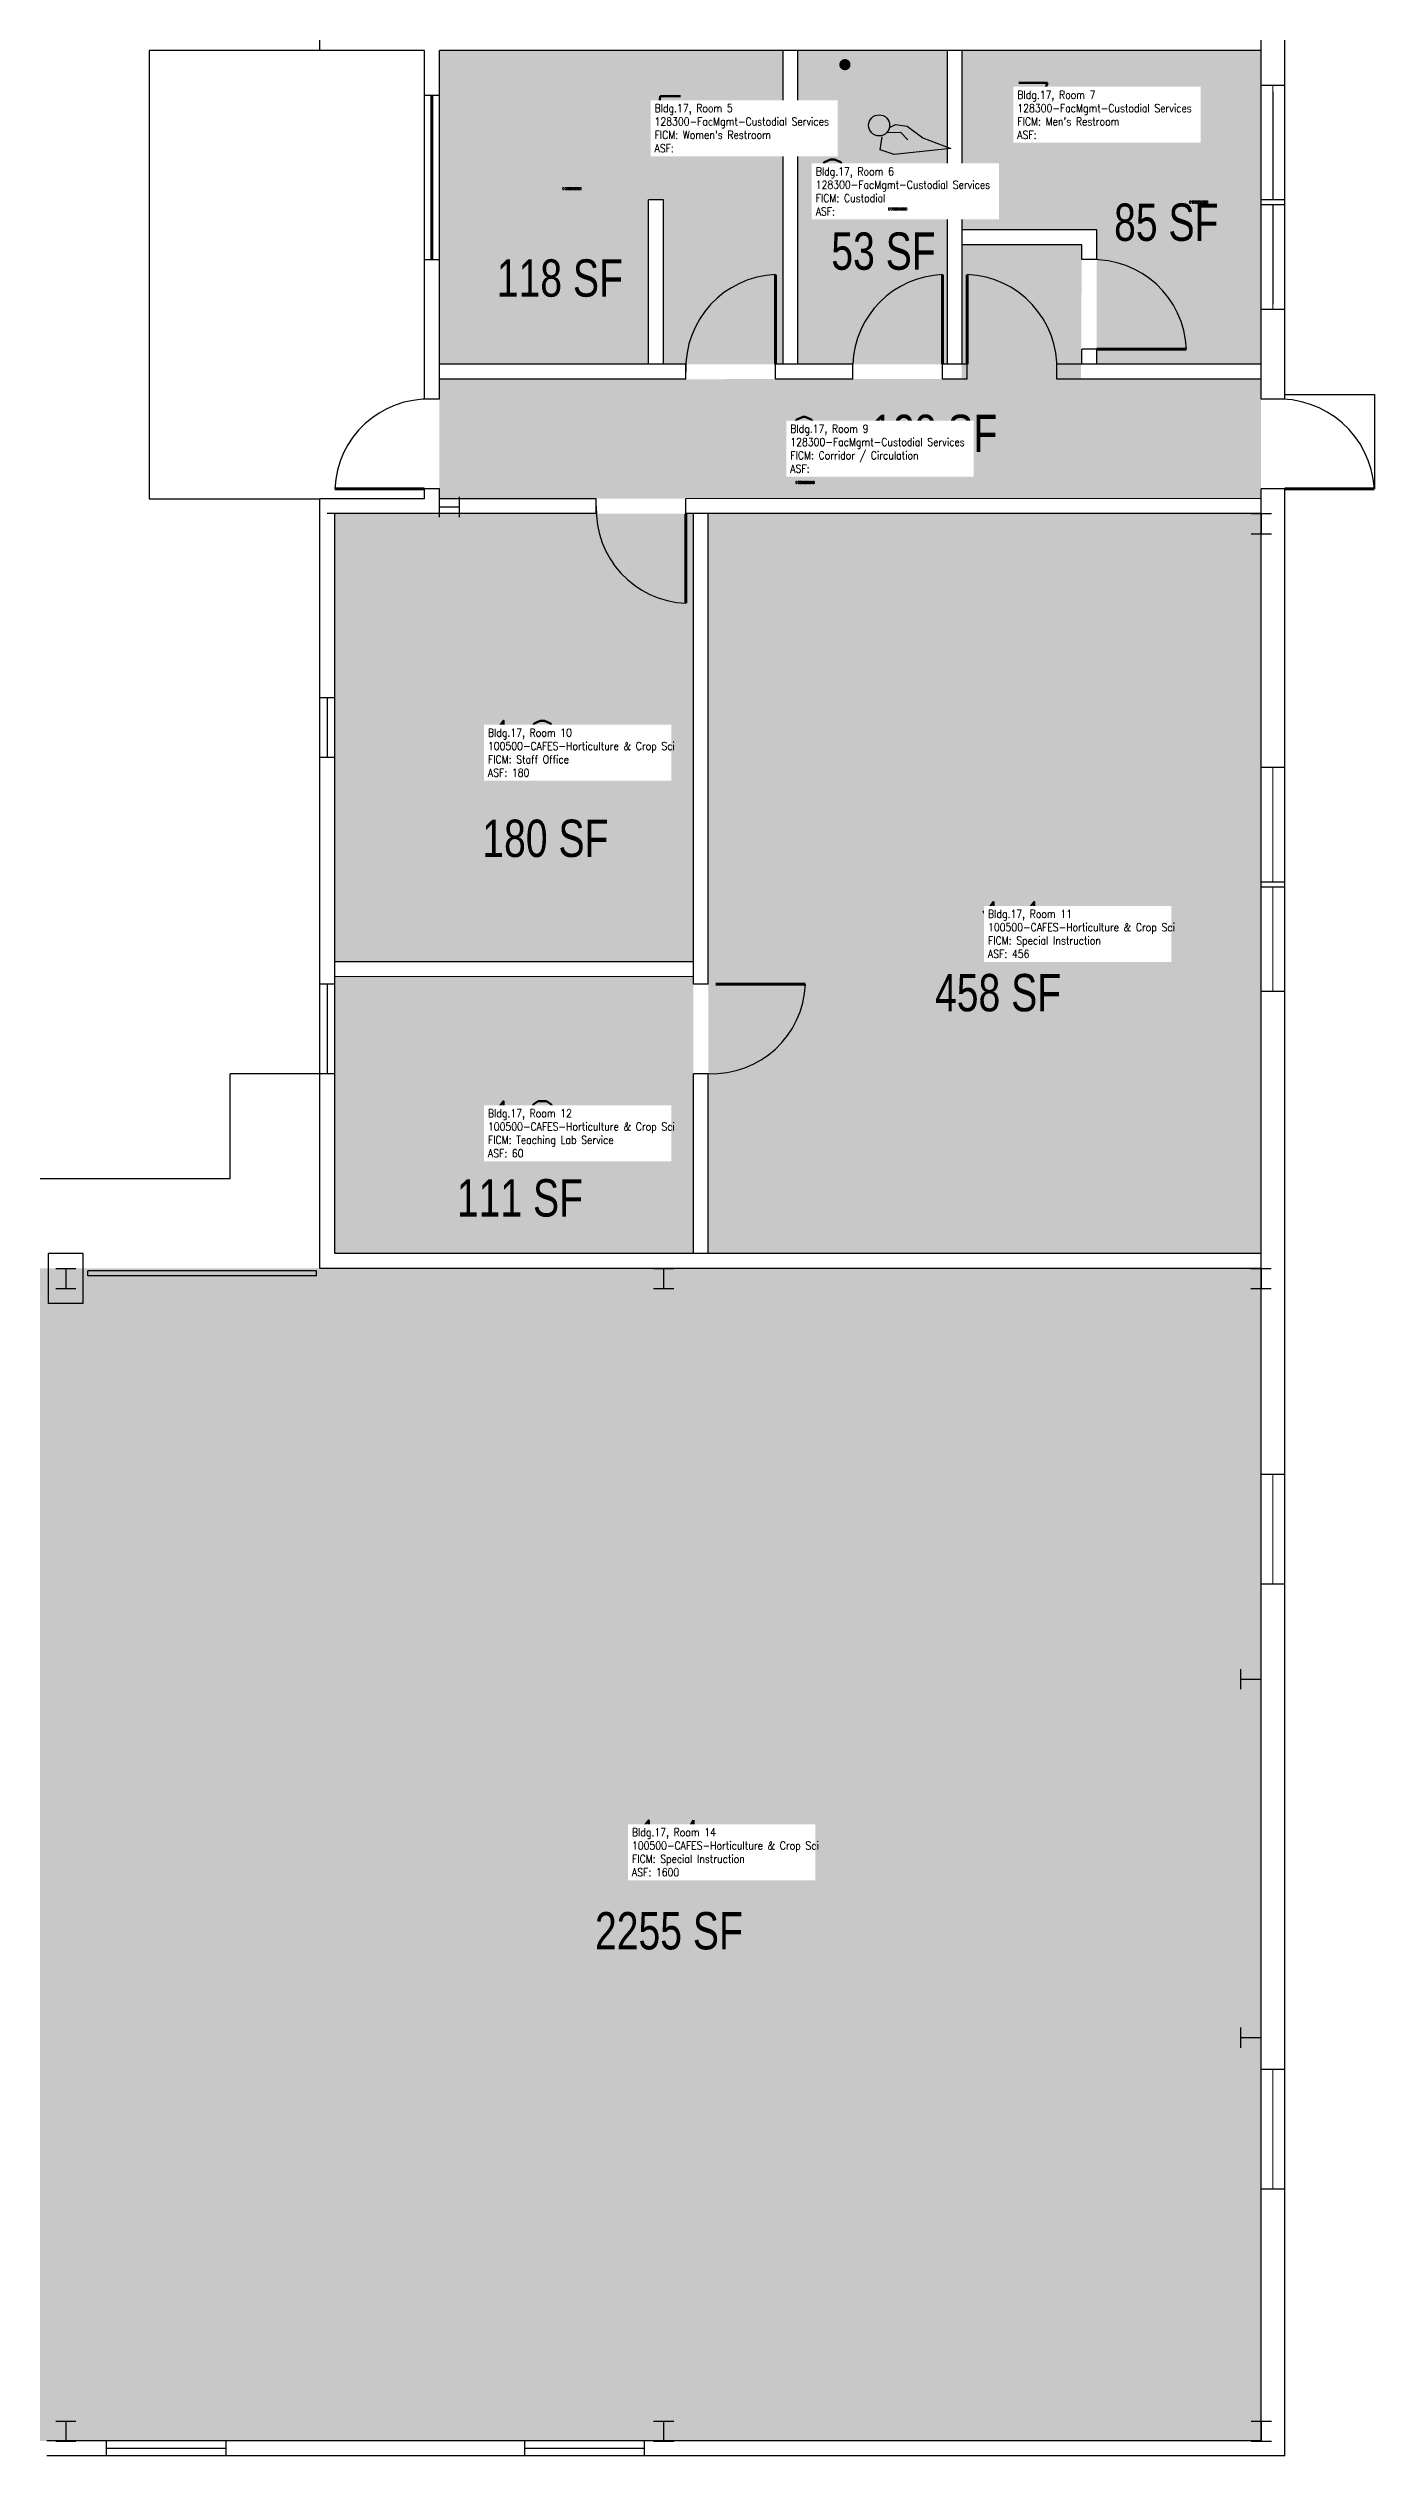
# Model space of a CAD drawing. Header units: inches. Extents: x -59 to 1486, y -6 to 1594.
# Drawn here: x 953 to 1486, y -6 to 961 of the extents above; entities that cross this region are included whole.
import ezdxf
from ezdxf.enums import TextEntityAlignment as Align

# ---------------------------------------------------------------- set-up
doc = ezdxf.new("R2010")
doc.units = ezdxf.units.IN
doc.header["$LTSCALE"] = 50
doc.header["$MEASUREMENT"] = 0
doc.layers.get('0').update_dxf_attribs({"linetype": 'CONTINUOUS'})
for name, color, linetype in [('A-COLS', 5, 'CONTINUOUS'), ('A-DOOR', 2, 'CONTINUOUS'), ('A-FLOR', 3, 'CONTINUOUS'), ('A-GLAZ', 1, 'CONTINUOUS'), ('A-GLAZ-SILL', 2, 'CONTINUOUS'), ('A-IDEN-ICON', 4, 'CONTINUOUS'), ('A-IDEN-RNUM', 7, 'CONTINUOUS'), ('A-IDEN-SNUM', 4, 'CONTINUOUS'), ('A-IDEN-VNUM', 4, 'CONTINUOUS'), ('A-SITE', 3, 'CONTINUOUS'), ('A-WALL', 5, 'CONTINUOUS'), ('AREA-TEXT', 3, 'CONTINUOUS'), ('Rooms-Category-Color', 7, 'CONTINUOUS'), ('Rooms-College-Color', 7, 'CONTINUOUS'), ('Rooms-Department-Color', 7, 'CONTINUOUS'), ('Rooms-Division-Color', 7, 'CONTINUOUS'), ('Rooms-Information', 7, 'CONTINUOUS')]:
    doc.layers.add(name, color=color, linetype=linetype)
doc.styles.add('AREA', font='arial.ttf', dxfattribs={"width": 0.75, "height": 24})
doc.styles.add('ROOMSNUMBER', font='txt.shx', dxfattribs={"height": 0.03})
doc.styles.add('ROOMVNUMBER', font='simplex.shx', dxfattribs={"width": 0.85})

# ---------------------------------------------------------------- blocks, each defined once
blk = doc.blocks.new('COL1')
for p, q in [((-0.5, 0.5), (0.5, 0.5)), ((0, 0.5), (0, -0.5)), ((-0.5, -0.5), (0.5, -0.5))]:
    blk.add_line(p, q)
blk = doc.blocks.new('CPMEN')
at = {"color": 0, "linetype": 'ByBlock', "const_width": 0.015}
for points in [[(0.055, 0.01), (0.055, 0.05), (0.015, 0.05)], [(0.0151, 0.0101), (0.055, 0.05)]]:
    blk.add_lwpolyline(points, dxfattribs=at)
blk.add_lwpolyline([(-0.0575, -0.02, 1), (0.0275, -0.02, 1)], format="xyb", close=True, dxfattribs=at)
blk = doc.blocks.new('CPWOMEN')
at = {"color": 0, "linetype": 'ByBlock', "const_width": 0.015}
blk.add_lwpolyline([(-0.0375, 0, 1), (0.0475, 0, 1)], format="xyb", close=True, dxfattribs=at)
for points in [[(-0.025, -0.07), (0.035, -0.07)], [(0.005, -0.04), (0.005, -0.1)]]:
    blk.add_lwpolyline(points, dxfattribs=at)
blk = doc.blocks.new('CPCUST')
at = {"color": 0, "linetype": 'ByBlock'}
for p, q in [((0.0297, -0.0341), (0.0376, -0.0302)), ((0.0376, -0.0302), (0.0533, -0.0324)), ((0.0171, -0.0639), (0.02, -0.0466)), ((0.0358, -0.0705), (0.0171, -0.0639)), ((0.0262, -0.0408), (0.0446, -0.0406)), ((0.1117, -0.0625), (0.0358, -0.0705)), ((0.0446, -0.0406), (0.0543, -0.0505)), ((0.0533, -0.0324), (0.0745, -0.0479)), ((0.0745, -0.0479), (0.1117, -0.0625))]:
    blk.add_line(p, q, dxfattribs=at)
at = {"color": 0, "linetype": 'ByBlock', "const_width": 0.0075}
blk.add_lwpolyline([(-0.0332, 0.0481, 1), (-0.0268, 0.0519, 1)], format="xyb", close=True, dxfattribs=at)
at = {"color": 0, "linetype": 'ByBlock', "const_width": 0.015}
blk.add_lwpolyline([(-0.03, 0.05), (0.01, -0.0193)], dxfattribs=at)
at = {"color": 0, "linetype": 'ByBlock'}
blk.add_circle((0.0158, -0.0313), 0.0141, dxfattribs=at)

msp = doc.modelspace()

# ---------------------------------------------------------------- hatches: boundary and pattern name
at = {"layer": 'Rooms-Category-Color', "true_color": 0xadadad}
for points in [[(1248, 960.36), (1110, 960.34), (1110, 834.34), (1194, 834.35), (1194, 900.35), (1200, 900.35), (1200, 834.35), (1248, 834.36)], [(1312, 834.36), (1314, 834.36), (1314, 960.36), (1254, 960.36), (1254, 834.36), (1276, 834.36)], [(1440, 946.34), (1440, 960.38), (1320, 960.37), (1320, 888.37), (1374, 888.37), (1374, 834.37), (1440, 834.38), (1440, 856.34), (1440, 898.34), (1440, 900.35)], [(1440, 828.38), (1367.66, 828.37), (1368, 882.37), (1320, 882.37), (1319.7, 828.37), (1110, 828.34), (1110, 780.34), (1440, 780.38)]]:
    msp.add_hatch(color=253, dxfattribs=at).paths.add_polyline_path(points)
at = {"layer": 'Rooms-Category-Color', "true_color": 0xfa9ba3}
msp.add_hatch(color=241, dxfattribs=at).paths.add_polyline_path([(1212, 774.35), (1068, 774.33), (1068, 594.33), (1212, 594.35)])
at = {"layer": 'Rooms-Category-Color', "true_color": 0xe3f498}
for points in [[(1440, 672.35), (1440, 774.38), (1218, 774.35), (1218, 477.14), (1440, 477.14), (1440, 582.35), (1440, 624.35), (1440, 626.35)], [(1212, 588.35), (1068, 588.33), (1068, 477.14), (1212, 477.14)], [(723, 0.14), (723, 109.14), (759, 109.14), (759, 471.14), (1062, 471.14), (1440, 471.14), (1440, 0.14)]]:
    msp.add_hatch(color=61, dxfattribs=at).paths.add_polyline_path(points)
at = {"layer": 'Rooms-College-Color', "true_color": 0xadadad}
for points in [[(1248, 960.36), (1110, 960.34), (1110, 834.34), (1194, 834.35), (1194, 900.35), (1200, 900.35), (1200, 834.35), (1248, 834.36)], [(1312, 834.36), (1314, 834.36), (1314, 960.36), (1254, 960.36), (1254, 834.36), (1276, 834.36)], [(1440, 946.34), (1440, 960.38), (1320, 960.37), (1320, 888.37), (1374, 888.37), (1374, 834.37), (1440, 834.38), (1440, 856.34), (1440, 898.34), (1440, 900.35)], [(1440, 828.38), (1367.66, 828.37), (1368, 882.37), (1320, 882.37), (1319.7, 828.37), (1110, 828.34), (1110, 780.34), (1440, 780.38)]]:
    msp.add_hatch(color=253, dxfattribs=at).paths.add_polyline_path(points)
at = {"layer": 'Rooms-College-Color', "true_color": 0xe3c5e1}
for points in [[(1212, 774.35), (1068, 774.33), (1068, 594.33), (1212, 594.35)], [(1440, 672.35), (1440, 774.38), (1218, 774.35), (1218, 477.14), (1440, 477.14), (1440, 582.35), (1440, 624.35), (1440, 626.35)], [(1212, 588.35), (1068, 588.33), (1068, 477.14), (1212, 477.14)], [(723, 0.14), (723, 109.14), (759, 109.14), (759, 471.14), (1062, 471.14), (1440, 471.14), (1440, 0.14)]]:
    msp.add_hatch(color=254, dxfattribs=at).paths.add_polyline_path(points)
at = {"layer": 'Rooms-Department-Color', "true_color": 0xacacac}
for points in [[(1248, 960.36), (1110, 960.34), (1110, 834.34), (1194, 834.35), (1194, 900.35), (1200, 900.35), (1200, 834.35), (1248, 834.36)], [(1312, 834.36), (1314, 834.36), (1314, 960.36), (1254, 960.36), (1254, 834.36), (1276, 834.36)], [(1440, 946.34), (1440, 960.38), (1320, 960.37), (1320, 888.37), (1374, 888.37), (1374, 834.37), (1440, 834.38), (1440, 856.34), (1440, 898.34), (1440, 900.35)], [(1440, 828.38), (1367.66, 828.37), (1368, 882.37), (1320, 882.37), (1319.7, 828.37), (1110, 828.34), (1110, 780.34), (1440, 780.38)]]:
    msp.add_hatch(color=253, dxfattribs=at).paths.add_polyline_path(points)
at = {"layer": 'Rooms-Department-Color', "true_color": 0xe3c5e1}
for points in [[(1212, 774.35), (1068, 774.33), (1068, 594.33), (1212, 594.35)], [(1440, 672.35), (1440, 774.38), (1218, 774.35), (1218, 477.14), (1440, 477.14), (1440, 582.35), (1440, 624.35), (1440, 626.35)], [(1212, 588.35), (1068, 588.33), (1068, 477.14), (1212, 477.14)], [(723, 0.14), (723, 109.14), (759, 109.14), (759, 471.14), (1062, 471.14), (1440, 471.14), (1440, 0.14)]]:
    msp.add_hatch(color=254, dxfattribs=at).paths.add_polyline_path(points)
at = {"layer": 'Rooms-Division-Color', "true_color": 0xadadad}
for points in [[(1248, 960.36), (1110, 960.34), (1110, 834.34), (1194, 834.35), (1194, 900.35), (1200, 900.35), (1200, 834.35), (1248, 834.36)], [(1312, 834.36), (1314, 834.36), (1314, 960.36), (1254, 960.36), (1254, 834.36), (1276, 834.36)], [(1440, 946.34), (1440, 960.38), (1320, 960.37), (1320, 888.37), (1374, 888.37), (1374, 834.37), (1440, 834.38), (1440, 856.34), (1440, 898.34), (1440, 900.35)], [(1440, 828.38), (1367.66, 828.37), (1368, 882.37), (1320, 882.37), (1319.7, 828.37), (1110, 828.34), (1110, 780.34), (1440, 780.38)]]:
    msp.add_hatch(color=253, dxfattribs=at).paths.add_polyline_path(points)
at = {"layer": 'Rooms-Division-Color', "true_color": 0xe3c5e1}
for points in [[(1212, 774.35), (1068, 774.33), (1068, 594.33), (1212, 594.35)], [(1440, 672.35), (1440, 774.38), (1218, 774.35), (1218, 477.14), (1440, 477.14), (1440, 582.35), (1440, 624.35), (1440, 626.35)], [(1212, 588.35), (1068, 588.33), (1068, 477.14), (1212, 477.14)], [(723, 0.14), (723, 109.14), (759, 109.14), (759, 471.14), (1062, 471.14), (1440, 471.14), (1440, 0.14)]]:
    msp.add_hatch(color=254, dxfattribs=at).paths.add_polyline_path(points)

# ---------------------------------------------------------------- linework, layer by layer
at = {"layer": 'A-DOOR'}
for p, q in [((968.83, 468.12), (968.83, 470.13)), ((1060.62, 470.13), (968.83, 470.13)), ((1060.62, 468.12), (968.83, 468.12)), ((1060.62, 468.12), (1060.62, 470.13))]:
    msp.add_line(p, q, dxfattribs=at)
at = {"layer": 'A-DOOR', "const_width": 1.2}
for points in [[(1245, 834.35), (1245, 870.35)], [(1312, 834.36), (1312, 870.36)], [(1322, 834.37), (1322, 870.37)], [(1374, 840.37), (1410, 840.37)], [(1104, 784.3), (1068, 784.3)], [(1449.48, 784.34), (1485.48, 784.34)], [(1209, 774.35), (1209, 738.35)], [(1221, 585.35), (1257, 585.35)]]:
    msp.add_lwpolyline(points, dxfattribs=at)
at = {"layer": 'A-DOOR'}
for centre, radius, start, end in [((1372.49, 838.87), 37.54, 2.29832, 92.28223), ((1246.51, 832.84), 37.54, 92.29832, 182.28223), ((1313.5, 832.85), 37.54, 92.29832, 177.70168), ((1320.5, 832.87), 37.54, 357.71777, 87.70168), ((1105.51, 782.79), 37.54, 87.71777, 177.70168), ((1447.12, 781.97), 38.44, 3.54292, 93.54252), ((1210.51, 775.85), 37.54, 177.71777, 267.70168), ((1219.49, 586.86), 37.54, 267.71777, 357.70168)]:
    msp.add_arc(centre, radius, start, end, dxfattribs=at)
at = {"layer": 'A-FLOR'}
for p, q in [((1062, 549.33), (1026, 549.32)), ((1026, 507.14), (1026, 549.32)), ((1026, 507.14), (805, 507.14))]:
    msp.add_line(p, q, dxfattribs=at)
at = {"layer": 'A-GLAZ'}
for points, const_width in [([(1107, 942.34), (1107, 876.34)], 1.2), ([(1444.74, 946.34), (1444.79, 900.35)], 0.48), ([(1444.79, 898.34), (1444.74, 856.34)], 0.48), ([(1065, 700.33), (1065, 676.33)], 0.48), ([(1444.74, 672.35), (1444.74, 626.35)], 0.48), ([(1444.74, 624.35), (1444.74, 582.35)], 0.48), ([(1065, 585.33), (1065, 549.33)], 0.48), ([(1444.74, 344.3), (1444.74, 388.34)], 0.48), ([(1444.74, 149.3), (1444.74, 101.3)], 0.48), ([(1024.32, -2.86), (976.32, -2.86)], 0.48), ([(1192.32, -2.86), (1144.32, -2.86)], 0.48)]:
    msp.add_lwpolyline(points, dxfattribs=dict(at, const_width=const_width))
at = {"layer": 'A-GLAZ-SILL'}
for p, q in [((1104, 876.34), (1104, 942.34)), ((1110, 876.34), (1110, 942.34)), ((1440, 900.35), (1440, 946.34)), ((1449.48, 900.35), (1449.48, 946.34)), ((1440, 856.34), (1440, 898.34)), ((1449.48, 856.34), (1449.48, 898.34)), ((1062, 676.33), (1062, 700.33)), ((1068, 676.33), (1068, 700.33)), ((1440, 626.35), (1440, 672.35)), ((1449.48, 626.35), (1449.48, 672.35)), ((1440, 582.35), (1440, 624.35)), ((1449.48, 582.35), (1449.48, 624.35)), ((1062, 549.33), (1062, 585.33)), ((1068, 549.33), (1068, 585.33)), ((1440, 344.3), (1440, 388.34)), ((1449.48, 344.3), (1449.48, 388.34)), ((1440, 101.3), (1440, 149.3)), ((1449.48, 101.3), (1449.48, 149.3)), ((1024.32, 0.14), (976.32, 0.14)), ((1192.32, 0.14), (1144.32, 0.14)), ((1024.32, -5.86), (976.32, -5.86)), ((1192.32, -5.86), (1144.32, -5.86))]:
    msp.add_line(p, q, dxfattribs=at)
at = {"layer": 'A-SITE'}
for p, q in [((1062, 960.33), (993.48, 960.33)), ((993.48, 960.33), (993.51, 780.32)), ((1449.48, 822.14), (1485.48, 822.14)), ((1485.48, 822.14), (1485.49, 784.35)), ((1485.49, 784.35), (1449.48, 784.34)), ((993.51, 780.32), (1062, 780.33))]:
    msp.add_line(p, q, dxfattribs=at)
at = {"layer": 'A-WALL'}
for p, q in [((1440, 946.34), (1440, 1266.38)), ((1449.48, 946.34), (1449.48, 1266.38)), ((1062, 960.33), (1062, 976.34)), ((1104, 960.34), (1062, 960.33)), ((1104, 942.34), (1104, 960.34)), ((1440.03, 960.38), (1110, 960.34)), ((1110, 942.34), (1110, 960.34)), ((1248, 834.35), (1248, 960.36)), ((1254, 834.35), (1254, 960.36)), ((1314, 834.35), (1314, 960.36)), ((1320, 834.35), (1320, 960.37)), ((1110, 942.34), (1104, 942.34)), ((1449.48, 946.34), (1440, 946.34)), ((1194, 834.35), (1194, 900.35)), ((1200, 900.35), (1194, 900.35)), ((1200, 834.35), (1200, 900.35)), ((1449.58, 900.35), (1440, 900.35)), ((1440, 898.34), (1440, 900.35)), ((1449.58, 898.34), (1449.58, 900.35)), ((1449.58, 898.34), (1440, 898.34)), ((1374, 888.37), (1320, 888.37)), ((1368, 882.37), (1320, 882.37)), ((1368, 876.37), (1368, 882.37)), ((1374, 876.37), (1374, 888.37)), ((1104, 820.3), (1104, 876.34)), ((1110, 876.34), (1104, 876.34)), ((1110, 820.3), (1110, 876.34)), ((1374, 876.37), (1368, 876.37)), ((1449.48, 856.34), (1440, 856.34)), ((1440, 820.34), (1440, 856.34)), ((1449.48, 820.34), (1449.48, 856.34)), ((1209, 834.35), (1110.02, 834.34)), ((1209, 828.35), (1209, 834.35)), ((1245, 828.36), (1245, 834.36)), ((1276, 834.36), (1245, 834.36)), ((1276, 828.36), (1276, 834.36)), ((1322, 834.37), (1312, 834.36)), ((1312, 828.36), (1312, 834.36)), ((1322, 828.37), (1322, 834.37)), ((1440.05, 834.38), (1358, 834.37)), ((1358, 828.37), (1358, 834.37)), ((1368, 834.35), (1368, 840.37)), ((1374, 840.37), (1368, 840.37)), ((1374, 834.35), (1374, 840.37)), ((1209, 828.35), (1110.02, 828.34)), ((1276, 828.36), (1245, 828.36)), ((1322, 828.37), (1312, 828.36)), ((1440.05, 828.38), (1358, 828.37)), ((1110, 820.3), (1104, 820.3)), ((1449.48, 820.34), (1440, 820.34)), ((1104, 780.34), (1104, 784.3)), ((1110, 784.3), (1104, 784.3)), ((1110, 780.34), (1110, 784.3)), ((1449.48, 784.34), (1440, 784.34)), ((1440, 672.35), (1440, 784.34)), ((1449.48, 672.35), (1449.48, 784.34)), ((1104, 780.34), (1062, 780.33)), ((1062, 700.33), (1062, 780.33)), ((1173, 774.35), (1064.99, 774.33)), ((1068, 700.33), (1068, 774.33)), ((1173, 780.35), (1110, 780.34)), ((1173, 774.35), (1173, 780.35)), ((1440.06, 780.38), (1209, 780.35)), ((1209, 774.35), (1209, 780.35)), ((1440.06, 774.38), (1209, 774.35)), ((1212, 585.35), (1212, 774.33)), ((1218, 585.35), (1218, 774.33)), ((1068, 700.33), (1062, 700.33)), ((1068, 676.33), (1062, 676.33)), ((1062, 585.33), (1062, 676.33)), ((1068, 585.33), (1068, 676.33)), ((1449.48, 672.35), (1440, 672.35)), ((1449.48, 626.35), (1440, 626.35)), ((1440, 624.35), (1440, 626.35)), ((1449.48, 624.35), (1440, 624.35)), ((1449.48, 624.35), (1449.48, 626.35)), ((1212, 594.35), (1068.03, 594.33)), ((1068, 585.33), (1062, 585.33)), ((1212, 588.35), (1068.03, 588.33)), ((1218, 585.35), (1212, 585.35)), ((1449.48, 582.35), (1440, 582.35)), ((1440, 388.34), (1440, 582.35)), ((1449.48, 388.34), (1449.48, 582.35)), ((1062, 471.14), (1062, 549.33)), ((1068, 549.33), (1062, 549.33)), ((1068, 477.14), (1068, 549.33)), ((1212, 477.14), (1212, 549.35)), ((1218, 549.35), (1212, 549.35)), ((1218, 477.14), (1218, 549.35)), ((953, 457.1), (953, 477.14)), ((967, 477.14), (953, 477.14)), ((967, 457.1), (967, 477.14)), ((1440, 477.14), (1068, 477.14)), ((1440, 471.14), (1062, 471.14)), ((967, 457.1), (953, 457.1)), ((1449.48, 388.34), (1440, 388.34)), ((1449.48, 344.3), (1440, 344.3)), ((1440, 149.3), (1440, 344.3)), ((1449.48, 149.3), (1449.48, 344.3)), ((1449.48, 149.3), (1440, 149.3)), ((1440, 0.14), (1440, 101.3)), ((1449.48, 101.3), (1440, 101.3)), ((1449.48, -5.86), (1449.48, 101.3)), ((976.32, 0.14), (952.32, 0.14)), ((976.32, -5.86), (976.32, 0.14)), ((1024.32, -5.86), (1024.32, 0.14)), ((1144.32, 0.14), (1024.32, 0.14)), ((1144.32, -5.86), (1144.32, 0.14)), ((1440, 0.14), (1192.32, 0.14)), ((1192.32, -5.86), (1192.32, 0.14)), ((976.32, -5.86), (952.32, -5.86)), ((1144.32, -5.86), (1024.32, -5.86)), ((1449.48, -5.86), (1192.32, -5.86))]:
    msp.add_line(p, q, dxfattribs=at)

# ---------------------------------------------------------------- block references
at = {"layer": 'A-COLS', "xscale": 8.12250000005588, "yscale": 8.12250000005588, "zscale": 8.12250000005588, "rotation": 90}
for p in [(1114.06, 777.03), (1435.94, 306.14), (1435.94, 162.14)]:
    msp.add_blockref('COL1', p, dxfattribs=at)
at = {"layer": 'A-COLS', "xscale": 8.122499998658895, "yscale": 8.122499998658895, "zscale": 8.122499998658895}
for p in [(1440.06, 770.32), (960, 467.08), (1200.06, 467.08), (1440, 467.08), (960, 4.06), (1200.06, 4.06), (1440.06, 4.06)]:
    msp.add_blockref('COL1', p, dxfattribs=at)
at = {"layer": 'A-IDEN-ICON', "xscale": 300, "yscale": 300, "zscale": 300, "rotation": 359.9999999994442}
for name, p in [('CPCUST', (1281.86, 939.7)), ('CPWOMEN', (1401.2, 936.15)), ('CPMEN', (1140.58, 917.54))]:
    msp.add_blockref(name, p, dxfattribs=at)

# ---------------------------------------------------------------- texts
at = {"layer": 'A-IDEN-RNUM', "style": 'ROOMSNUMBER', "width": 0.85}
for s, p in [('0005-00', (1163.23, 904.89)), ('0007-00', (1414.93, 899.48)), ('0006-00', (1294.07, 896.68)), ('0009-00', (1256.86, 786.85)), ('0010-00', (1143.16, 679.92)), ('0011-00', (1339.9, 607.12)), ('0012-00', (1143.16, 527.03)), ('0014-00', (1201.45, 238.23))]:
    msp.add_text(s, height=1, dxfattribs=at).set_placement(p, align=Align.MIDDLE)
at = {"layer": 'A-IDEN-SNUM', "style": 'ROOMSNUMBER', "width": 0.85}
for s, p in [('0170000500', (1163.23, 904.89)), ('0170000700', (1414.93, 899.48)), ('0170000600', (1294.07, 896.68)), ('0170000900', (1256.86, 786.85)), ('0170001000', (1143.16, 679.92)), ('0170001100', (1339.9, 607.12)), ('0170001200', (1143.16, 527.03)), ('0170001400', (1201.45, 238.23))]:
    msp.add_text(s, height=1, dxfattribs=at).set_placement(p, align=Align.MIDDLE)
at = {"layer": 'A-IDEN-VNUM', "style": 'ROOMVNUMBER', "width": 0.85}
for s, p in [('5', (1202.79, 930.78)), ('7', (1348.49, 936.15)), ('6', (1267.07, 905.38)), ('9', (1256.86, 802.03)), ('10', (1143.16, 679.92)), ('11', (1339.9, 607.12)), ('12', (1143.16, 527.03)), ('14', (1201.45, 238.23))]:
    msp.add_text(s, height=22.5, dxfattribs=at).set_placement(p, align=Align.MIDDLE)
at = {"layer": 'AREA-TEXT', "style": 'AREA', "width": 0.75}
for s, p in [('85 SF', (1401.93, 891.42)), ('53 SF', (1288.36, 879.81)), ('118 SF', (1158.38, 868.99)), ('128 SF', (1308.74, 806.57)), ('180 SF', (1152.57, 643.92)), ('458 SF', (1334.37, 581.92)), ('111 SF', (1142.35, 499.48)), ('2255 SF', (1202.18, 205.08))]:
    msp.add_text(s, height=15, dxfattribs=at).set_placement(p, align=Align.MIDDLE_CENTER)

# ---------------------------------------------------------------- next in the draw order: texts
at = {"layer": 'Rooms-Information', "char_height": 3.2143, "width": 72, "attachment_point": 7, "style": 'ROOMVNUMBER', "bg_fill": 3, "box_fill_scale": 1.5, "bg_fill_color": 256, "bg_fill_true_color": 13158600, "bg_fill_transparency": 0}
for s, insert in [("Bldg.17, Room 7^M^J128300-FacMgmt-Custodial Services^M^JFICM: Men's Restroom^M^JASF: ", (1342.12, 924.9)), ('Bldg.17, Room 6^M^J128300-FacMgmt-Custodial Services^M^JFICM: Custodial^M^JASF: ', (1261.15, 894.13)), ('Bldg.17, Room 9^M^J128300-FacMgmt-Custodial Services^M^JFICM: Corridor / Circulation^M^JASF: ', (1250.94, 790.78)), ('Bldg.17, Room 10^M^J100500-CAFES-Horticulture & Crop Sci^M^JFICM: Staff Office^M^JASF: 180', (1129.5, 668.67)), ('Bldg.17, Room 11^M^J100500-CAFES-Horticulture & Crop Sci^M^JFICM: Special Instruction^M^JASF: 456', (1330.34, 595.87)), ('Bldg.17, Room 12^M^J100500-CAFES-Horticulture & Crop Sci^M^JFICM: Teaching Lab Service^M^JASF: 60', (1129.5, 515.78)), ('Bldg.17, Room 14^M^J100500-CAFES-Horticulture & Crop Sci^M^JFICM: Special Instruction^M^JASF: 1600', (1187.34, 226.98))]:
    msp.add_mtext(s, dxfattribs=dict(at, insert=insert))

# ---------------------------------------------------------------- next in the draw order: texts
at = {"layer": 'Rooms-Information', "insert": (1196.41, 919.53), "char_height": 3.2143, "width": 72, "attachment_point": 7, "style": 'ROOMVNUMBER', "bg_fill": 3, "box_fill_scale": 1.5, "bg_fill_color": 256, "bg_fill_true_color": 13158600, "bg_fill_transparency": 0}
msp.add_mtext("Bldg.17, Room 5^M^J128300-FacMgmt-Custodial Services^M^JFICM: Women's Restroom^M^JASF: ", dxfattribs=at)

doc.saveas('drawing.dxf')
